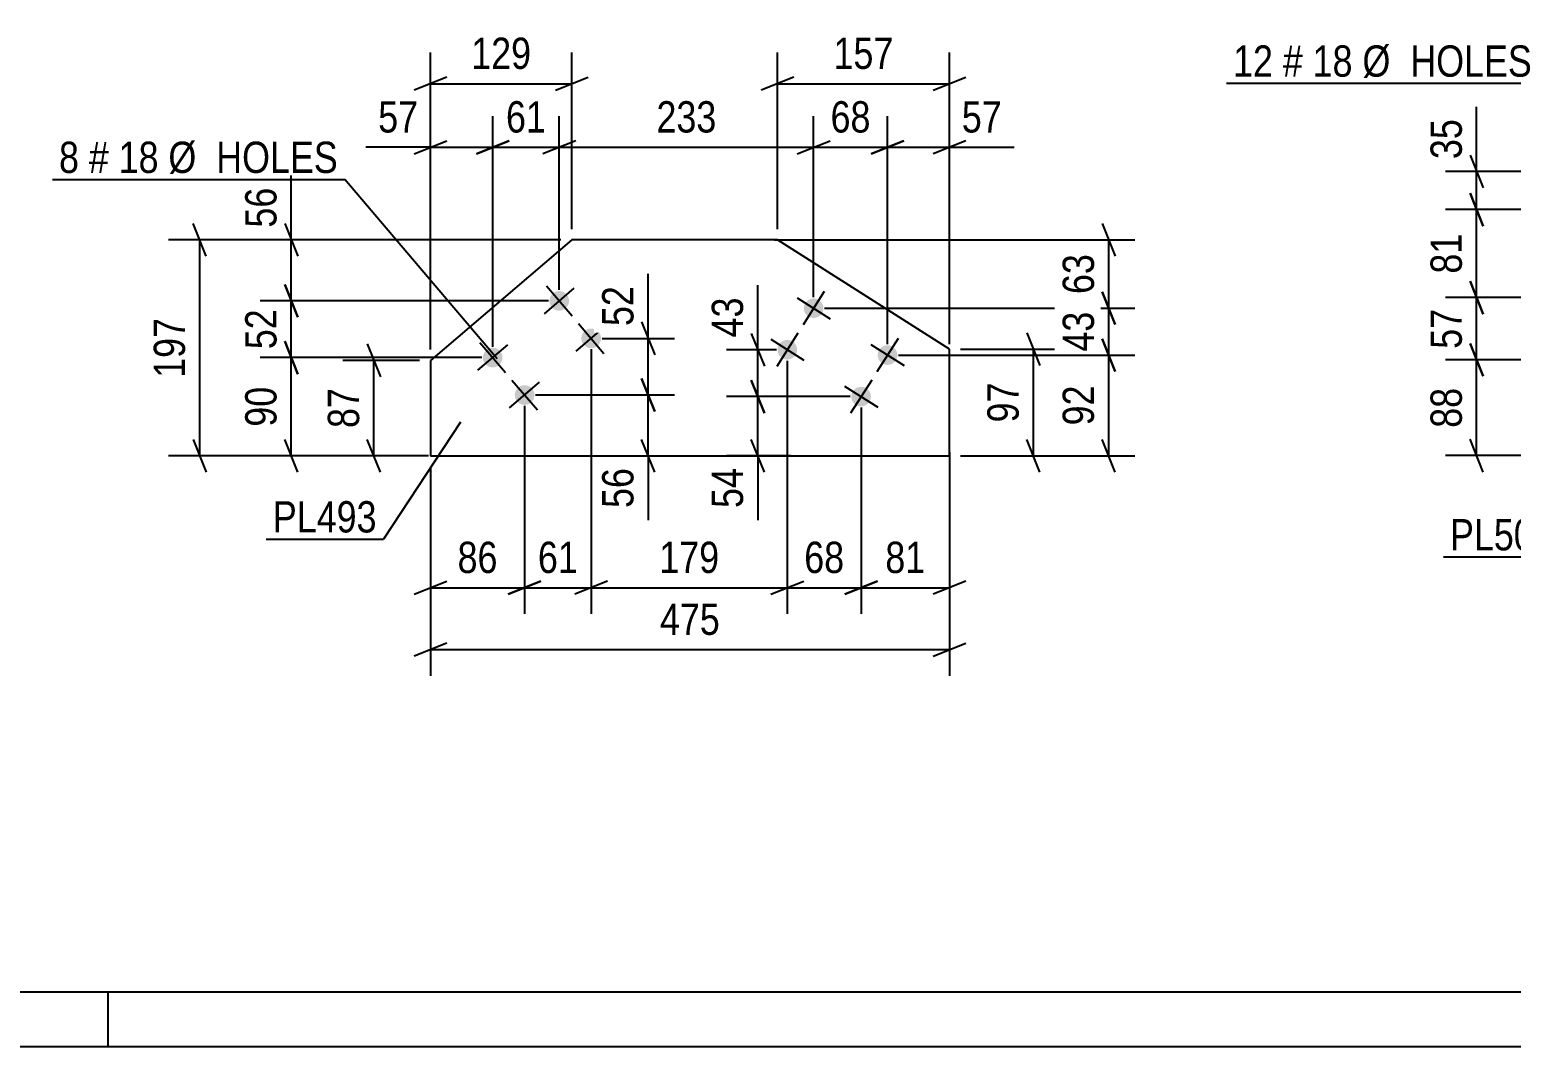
# Model space of a CAD drawing. Header units: millimetres. Extents: x 0 to 1189, y 0 to 841.
# Drawn here: x 131.8 to 267.4, y 0 to 93 of the extents above; entities that cross this region are included whole.
import ezdxf

# ---------------------------------------------------------------- set-up
doc = ezdxf.new("R2010")
doc.units = ezdxf.units.MM
doc.styles.add('Arial Narrow', font='ARIALN.TTF', dxfattribs={"height": 0.2})

# ---------------------------------------------------------------- blocks, each defined once
blk = doc.blocks.new('Unknown-570385304-1115')
at = {"color": 5, "linetype": 'Continuous'}
for p, q in [((5, 5), (1184, 5)), ((139, 0), (139, 5)), ((0, 0), (1189, 0))]:
    blk.add_line(p, q, dxfattribs=at)
blk = doc.blocks.new('Part-570385304-39594 - 39593')
at = {"color": 2, "linetype": 'Continuous'}
for p, q in [((181.44, 73.8), (168.5, 62.78)), ((200.25, 73.8), (181.44, 73.8)), ((215.99, 63.8), (200.25, 73.8)), ((215.99, 54.05), (215.99, 63.8)), ((168.5, 62.78), (168.5, 54.05)), ((168.5, 54.05), (215.99, 54.05))]:
    blk.add_line(p, q, dxfattribs=at)
blk = doc.blocks.new('Bolt-570385304-39595 - 39593')
at = {"linetype": 'Continuous'}
for points in [[(204.32, 67.07, -1), (202.8, 68.03, -1)], [(201.91, 63.27, -1), (200.39, 64.23, -1)], [(211.08, 62.78, -1), (209.56, 63.74, -1)], [(208.66, 58.98, -1), (207.14, 59.94, -1)]]:
    blk.add_hatch(color=1, dxfattribs=at).paths.add_polyline_path(points)
at = {"color": 1, "linetype": 'Continuous'}
for p, q in [((202.04, 68.51), (205.08, 66.58)), ((204.53, 69.07), (202.6, 66.03)), ((202.12, 65.27), (200.18, 62.23)), ((199.63, 64.72), (202.67, 62.79)), ((208.8, 64.23), (211.84, 62.3)), ((211.28, 64.78), (209.35, 61.74)), ((206.38, 60.43), (209.42, 58.5)), ((208.87, 60.98), (206.94, 57.94))]:
    blk.add_line(p, q, dxfattribs=at)
blk = doc.blocks.new('Bolt-570385304-39596 - 39593')
at = {"linetype": 'Continuous'}
for points in [[(180.97, 68.8, -1), (179.6, 67.64, -1)], [(183.89, 65.38, -1), (182.52, 64.21, -1)], [(174.88, 63.62, -1), (173.51, 62.45, -1)], [(177.8, 60.19, -1), (176.43, 59.02, -1)]]:
    blk.add_hatch(color=1, dxfattribs=at).paths.add_polyline_path(points)
at = {"color": 1, "linetype": 'Continuous'}
for p, q in [((178.92, 67.05), (181.66, 69.39)), ((179.12, 69.59), (181.45, 66.85)), ((181.83, 63.63), (184.58, 65.96)), ((182.04, 66.16), (184.37, 63.42)), ((172.83, 61.87), (175.57, 64.2)), ((173.03, 64.4), (175.36, 61.66)), ((175.74, 58.44), (178.48, 60.77)), ((175.95, 60.98), (178.28, 58.24))]:
    blk.add_line(p, q, dxfattribs=at)
blk = doc.blocks.new('StraightDimension-570385304-40114 - 39593')
at = {"color": 7, "linetype": 'Continuous'}
for p, q in [((147.99, 72.3), (146.79, 75.3)), ((180.44, 73.8), (144.54, 73.8)), ((147.39, 54.05), (147.39, 73.8)), ((146.79, 55.55), (147.99, 52.55)), ((167.5, 54.05), (144.54, 54.05))]:
    blk.add_line(p, q, dxfattribs=at)
at = {"color": 0}
blk.add_wipeout([(146.64, 67.27), (142.44, 67.27), (142.44, 60.58), (146.64, 60.58)], dxfattribs=at)
at = {"color": 3, "style": 'Arial Narrow'}
blk.add_text('197', height=2.863, rotation=90.0002, dxfattribs=at).set_placement((146.04, 61.18))
blk = doc.blocks.new('StraightDimension-570385304-40010 - 39593')
at = {"color": 7, "linetype": 'Continuous'}
for p, q in [((200.25, 74.8), (200.25, 90.95)), ((215.99, 64.8), (215.99, 90.95)), ((201.75, 88.7), (198.75, 87.5)), ((214.49, 87.5), (217.49, 88.7)), ((200.25, 88.1), (215.99, 88.1))]:
    blk.add_line(p, q, dxfattribs=at)
at = {"color": 0}
blk.add_wipeout([(211.46, 88.85), (211.46, 93.05), (204.78, 93.05), (204.78, 88.85)], dxfattribs=at)
at = {"color": 3, "style": 'Arial Narrow'}
blk.add_text('157', height=2.863, dxfattribs=at).set_placement((205.38, 89.45))
blk = doc.blocks.new('StraightDimension-570385304-42265 - 39593')
at = {"color": 7, "linetype": 'Continuous'}
for p, q in [((155.16, 69.72), (156.36, 66.72)), ((179.29, 68.22), (152.91, 68.22)), ((155.76, 63.03), (155.76, 68.22)), ((156.36, 61.53), (155.16, 64.53)), ((173.2, 63.03), (152.91, 63.03))]:
    blk.add_line(p, q, dxfattribs=at)
at = {"color": 0}
blk.add_wipeout([(155.01, 68.05), (150.81, 68.05), (150.81, 63.2), (155.01, 63.2)], dxfattribs=at)
at = {"color": 3, "style": 'Arial Narrow'}
blk.add_text('52', height=2.863, rotation=90.0002, dxfattribs=at).set_placement((154.41, 63.8))
blk = doc.blocks.new('StraightDimension-570385304-40014 - 39593')
at = {"color": 7, "linetype": 'Continuous'}
for p, q in [((168.5, 63.78), (168.5, 90.95)), ((181.44, 74.8), (181.44, 90.95)), ((170, 88.7), (167, 87.5)), ((179.94, 87.5), (182.94, 88.7)), ((168.5, 88.1), (181.44, 88.1))]:
    blk.add_line(p, q, dxfattribs=at)
at = {"color": 0}
blk.add_wipeout([(178.31, 88.85), (178.31, 93.05), (171.63, 93.05), (171.63, 88.85)], dxfattribs=at)
at = {"color": 3, "style": 'Arial Narrow'}
blk.add_text('129', height=2.863, dxfattribs=at).set_placement((172.23, 89.45))
blk = doc.blocks.new('StraightDimension-570385304-42328 - 39593')
at = {"color": 7, "linetype": 'Continuous'}
for p, q in [((187.82, 61.11), (189.02, 58.11)), ((178.11, 59.61), (190.82, 59.61)), ((188.42, 54.05), (188.42, 59.61)), ((189.02, 52.55), (187.82, 55.55)), ((184.86, 54.05), (190.82, 54.05)), ((188.42, 54.05), (188.42, 48.15)), ((188.42, 54.05), (188.42, 48.15))]:
    blk.add_line(p, q, dxfattribs=at)
at = {"color": 0}
blk.add_wipeout([(187.67, 53.53), (183.47, 53.53), (183.47, 48.67), (187.67, 48.67)], dxfattribs=at)
at = {"color": 3, "style": 'Arial Narrow'}
blk.add_text('56', height=2.863, rotation=90.0002, dxfattribs=at).set_placement((187.07, 49.27))
blk = doc.blocks.new('StraightDimension-570385304-42264 - 39593')
at = {"color": 7, "linetype": 'Continuous'}
for p, q in [((155.76, 73.8), (155.76, 79.71)), ((155.76, 73.8), (155.76, 79.71)), ((155.16, 75.3), (156.36, 72.3)), ((180.44, 73.8), (152.91, 73.8)), ((155.76, 68.22), (155.76, 73.8)), ((156.36, 66.72), (155.16, 69.72)), ((179.29, 68.22), (152.91, 68.22))]:
    blk.add_line(p, q, dxfattribs=at)
at = {"color": 0}
blk.add_wipeout([(155.01, 79.18), (150.81, 79.18), (150.81, 74.33), (155.01, 74.33)], dxfattribs=at)
at = {"color": 3, "style": 'Arial Narrow'}
blk.add_text('56', height=2.863, rotation=90.0002, dxfattribs=at).set_placement((154.41, 74.93))
blk = doc.blocks.new('StraightDimension-570385304-42330 - 39593')
at = {"color": 7, "linetype": 'Continuous'}
for p, q in [((198.45, 63.75), (198.45, 69.66)), ((198.45, 63.75), (198.45, 69.66)), ((197.85, 65.25), (199.05, 62.25)), ((200.15, 63.75), (195.6, 63.75)), ((198.45, 59.46), (198.45, 63.75)), ((199.05, 57.96), (197.85, 60.96)), ((206.9, 59.46), (195.6, 59.46))]:
    blk.add_line(p, q, dxfattribs=at)
at = {"color": 0}
blk.add_wipeout([(197.7, 69.13), (193.5, 69.13), (193.5, 64.28), (197.7, 64.28)], dxfattribs=at)
at = {"color": 3, "style": 'Arial Narrow'}
blk.add_text('43', height=2.863, rotation=90.0002, dxfattribs=at).set_placement((197.1, 64.88))
blk = doc.blocks.new('StraightDimension-570385304-42266 - 39593')
at = {"color": 7, "linetype": 'Continuous'}
for p, q in [((155.16, 64.53), (156.36, 61.53)), ((173.2, 63.03), (152.91, 63.03)), ((155.76, 54.05), (155.76, 63.03)), ((156.36, 52.55), (155.16, 55.55)), ((167.5, 54.05), (152.91, 54.05))]:
    blk.add_line(p, q, dxfattribs=at)
at = {"color": 0}
blk.add_wipeout([(155.01, 60.97), (150.81, 60.97), (150.81, 56.11), (155.01, 56.11)], dxfattribs=at)
at = {"color": 3, "style": 'Arial Narrow'}
blk.add_text('90', height=2.863, rotation=90.0002, dxfattribs=at).set_placement((154.41, 56.71))
blk = doc.blocks.new('StraightDimension-570385304-42276 - 39593')
at = {"color": 7, "linetype": 'Continuous'}
for p, q in [((162.72, 64.28), (163.92, 61.28)), ((167.5, 62.78), (160.47, 62.78)), ((163.32, 54.05), (163.32, 62.78)), ((163.92, 52.55), (162.72, 55.55)), ((168.32, 54.05), (160.47, 54.05))]:
    blk.add_line(p, q, dxfattribs=at)
at = {"color": 0}
blk.add_wipeout([(162.57, 60.84), (158.37, 60.84), (158.37, 55.99), (162.57, 55.99)], dxfattribs=at)
at = {"color": 3, "style": 'Arial Narrow'}
blk.add_text('87', height=2.863, rotation=90.0002, dxfattribs=at).set_placement((161.97, 56.59))
blk = doc.blocks.new('StraightDimension-570385304-42278 - 39593')
at = {"color": 7, "linetype": 'Continuous'}
for p, q in [((223.07, 65.3), (224.27, 62.3)), ((216.99, 63.8), (226.07, 63.8)), ((223.67, 54.05), (223.67, 63.8)), ((224.27, 52.55), (223.07, 55.55)), ((216.99, 54.05), (226.07, 54.05))]:
    blk.add_line(p, q, dxfattribs=at)
at = {"color": 0}
blk.add_wipeout([(222.92, 61.36), (218.72, 61.36), (218.72, 56.5), (222.92, 56.5)], dxfattribs=at)
at = {"color": 3, "style": 'Arial Narrow'}
blk.add_text('97', height=2.863, rotation=90.0002, dxfattribs=at).set_placement((222.32, 57.1))
blk = doc.blocks.new('StraightDimension-570385304-42284 - 39593')
at = {"color": 7, "linetype": 'Continuous'}
for p, q in [((229.96, 75.3), (231.16, 72.3)), ((199.98, 73.8), (232.96, 73.8)), ((230.56, 67.55), (230.56, 73.8)), ((231.16, 66.05), (229.96, 69.05)), ((204.56, 67.55), (232.96, 67.55))]:
    blk.add_line(p, q, dxfattribs=at)
at = {"color": 0}
blk.add_wipeout([(229.81, 73.1), (225.61, 73.1), (225.61, 68.25), (229.81, 68.25)], dxfattribs=at)
at = {"color": 3, "style": 'Arial Narrow'}
blk.add_text('63', height=2.863, rotation=90.0002, dxfattribs=at).set_placement((229.21, 68.85))
blk = doc.blocks.new('StraightDimension-570385304-42285 - 39593')
at = {"color": 7, "linetype": 'Continuous'}
for p, q in [((229.96, 69.05), (231.16, 66.05)), ((204.56, 67.55), (232.96, 67.55)), ((230.56, 63.26), (230.56, 67.55)), ((231.16, 61.76), (229.96, 64.76)), ((211.32, 63.26), (232.96, 63.26))]:
    blk.add_line(p, q, dxfattribs=at)
at = {"color": 0}
blk.add_wipeout([(229.81, 67.83), (225.61, 67.83), (225.61, 62.98), (229.81, 62.98)], dxfattribs=at)
at = {"color": 3, "style": 'Arial Narrow'}
blk.add_text('43', height=2.863, rotation=90.0002, dxfattribs=at).set_placement((229.21, 63.58))
blk = doc.blocks.new('StraightDimension-570385304-42286 - 39593')
at = {"color": 7, "linetype": 'Continuous'}
for p, q in [((229.96, 64.76), (231.16, 61.76)), ((211.32, 63.26), (232.96, 63.26)), ((230.56, 54.05), (230.56, 63.26)), ((231.16, 52.55), (229.96, 55.55)), ((216.99, 54.05), (232.96, 54.05))]:
    blk.add_line(p, q, dxfattribs=at)
at = {"color": 0}
blk.add_wipeout([(229.81, 61.08), (225.61, 61.08), (225.61, 56.23), (229.81, 56.23)], dxfattribs=at)
at = {"color": 3, "style": 'Arial Narrow'}
blk.add_text('92', height=2.863, rotation=90.0002, dxfattribs=at).set_placement((229.21, 56.83))
blk = doc.blocks.new('StraightDimension-570385304-42296 - 39593')
at = {"color": 7, "linetype": 'Continuous'}
for p, q in [((210.32, 64.26), (210.32, 85.13)), ((215.99, 64.26), (215.99, 85.13)), ((208.82, 81.68), (211.82, 82.88)), ((217.49, 82.88), (214.49, 81.68)), ((210.32, 82.28), (215.99, 82.28)), ((215.99, 82.28), (221.9, 82.28)), ((215.99, 82.28), (221.9, 82.28))]:
    blk.add_line(p, q, dxfattribs=at)
at = {"color": 0}
blk.add_wipeout([(221.37, 83.03), (221.37, 87.23), (216.52, 87.23), (216.52, 83.03)], dxfattribs=at)
at = {"color": 3, "style": 'Arial Narrow'}
blk.add_text('57', height=2.863, dxfattribs=at).set_placement((217.12, 83.63))
blk = doc.blocks.new('StraightDimension-570385304-42297 - 39593')
at = {"color": 7, "linetype": 'Continuous'}
for p, q in [((203.56, 68.55), (203.56, 85.13)), ((210.32, 64.26), (210.32, 85.13)), ((202.06, 81.68), (205.06, 82.88)), ((211.82, 82.88), (208.82, 81.68)), ((203.56, 82.28), (210.32, 82.28))]:
    blk.add_line(p, q, dxfattribs=at)
at = {"color": 0}
blk.add_wipeout([(209.37, 83.03), (209.37, 87.23), (204.51, 87.23), (204.51, 83.03)], dxfattribs=at)
at = {"color": 3, "style": 'Arial Narrow'}
blk.add_text('68', height=2.863, dxfattribs=at).set_placement((205.11, 83.63))
blk = doc.blocks.new('StraightDimension-570385304-42298 - 39593')
at = {"color": 7, "linetype": 'Continuous'}
for p, q in [((180.29, 69.22), (180.29, 85.13)), ((203.56, 68.55), (203.56, 85.13)), ((181.79, 82.88), (178.79, 81.68)), ((202.06, 81.68), (205.06, 82.88)), ((180.29, 82.28), (203.56, 82.28))]:
    blk.add_line(p, q, dxfattribs=at)
at = {"color": 0}
blk.add_wipeout([(195.27, 83.03), (195.27, 87.23), (188.58, 87.23), (188.58, 83.03)], dxfattribs=at)
at = {"color": 3, "style": 'Arial Narrow'}
blk.add_text('233', height=2.863, dxfattribs=at).set_placement((189.18, 83.63))
blk = doc.blocks.new('StraightDimension-570385304-42299 - 39593')
at = {"color": 7, "linetype": 'Continuous'}
for p, q in [((174.2, 64.03), (174.2, 85.13)), ((180.29, 69.22), (180.29, 85.13)), ((172.7, 81.68), (175.7, 82.88)), ((181.79, 82.88), (178.79, 81.68)), ((174.2, 82.28), (180.29, 82.28))]:
    blk.add_line(p, q, dxfattribs=at)
at = {"color": 0}
blk.add_wipeout([(179.67, 83.03), (179.67, 87.23), (174.81, 87.23), (174.81, 83.03)], dxfattribs=at)
at = {"color": 3, "style": 'Arial Narrow'}
blk.add_text('61', height=2.863, dxfattribs=at).set_placement((175.41, 83.63))
blk = doc.blocks.new('StraightDimension-570385304-42300 - 39593')
at = {"color": 7, "linetype": 'Continuous'}
for p, q in [((168.5, 63.78), (168.5, 85.13)), ((174.2, 64.03), (174.2, 85.13)), ((167, 81.68), (170, 82.88)), ((175.7, 82.88), (172.7, 81.68)), ((168.5, 82.28), (162.59, 82.28)), ((168.5, 82.28), (162.59, 82.28)), ((168.5, 82.28), (174.2, 82.28))]:
    blk.add_line(p, q, dxfattribs=at)
at = {"color": 0}
blk.add_wipeout([(167.98, 83.03), (167.98, 87.23), (163.12, 87.23), (163.12, 83.03)], dxfattribs=at)
at = {"color": 3, "style": 'Arial Narrow'}
blk.add_text('57', height=2.863, dxfattribs=at).set_placement((163.72, 83.63))
blk = doc.blocks.new('StraightDimension-570385304-42304 - 39593')
at = {"color": 7, "linetype": 'Continuous'}
for p, q in [((168.5, 53.05), (168.5, 33.91)), ((215.99, 53.05), (215.99, 33.91)), ((170, 36.91), (167, 35.71)), ((214.49, 35.71), (217.49, 36.91)), ((168.5, 36.31), (215.99, 36.31))]:
    blk.add_line(p, q, dxfattribs=at)
at = {"color": 0}
blk.add_wipeout([(195.59, 37.06), (195.59, 41.26), (188.9, 41.26), (188.9, 37.06)], dxfattribs=at)
at = {"color": 3, "style": 'Arial Narrow'}
blk.add_text('475', height=2.863, dxfattribs=at).set_placement((189.5, 37.66))
blk = doc.blocks.new('StraightDimension-570385304-42309 - 39593')
at = {"color": 7, "linetype": 'Continuous'}
for p, q in [((207.9, 58.46), (207.9, 39.57)), ((215.99, 54.37), (215.99, 39.57)), ((206.4, 41.37), (209.4, 42.57)), ((217.49, 42.57), (214.49, 41.37)), ((207.9, 41.97), (215.99, 41.97))]:
    blk.add_line(p, q, dxfattribs=at)
at = {"color": 0}
blk.add_wipeout([(214.37, 42.72), (214.37, 46.92), (209.52, 46.92), (209.52, 42.72)], dxfattribs=at)
at = {"color": 3, "style": 'Arial Narrow'}
blk.add_text('81', height=2.863, dxfattribs=at).set_placement((210.12, 43.32))
blk = doc.blocks.new('StraightDimension-570385304-42310 - 39593')
at = {"color": 7, "linetype": 'Continuous'}
for p, q in [((201.15, 62.75), (201.15, 39.57)), ((207.9, 58.46), (207.9, 39.57)), ((199.65, 41.37), (202.65, 42.57)), ((209.4, 42.57), (206.4, 41.37)), ((201.15, 41.97), (207.9, 41.97))]:
    blk.add_line(p, q, dxfattribs=at)
at = {"color": 0}
blk.add_wipeout([(206.95, 42.72), (206.95, 46.92), (202.1, 46.92), (202.1, 42.72)], dxfattribs=at)
at = {"color": 3, "style": 'Arial Narrow'}
blk.add_text('68', height=2.863, dxfattribs=at).set_placement((202.7, 43.32))
blk = doc.blocks.new('StraightDimension-570385304-42311 - 39593')
at = {"color": 7, "linetype": 'Continuous'}
for p, q in [((183.2, 63.79), (183.2, 39.57)), ((201.15, 62.75), (201.15, 39.57)), ((184.7, 42.57), (181.7, 41.37)), ((199.65, 41.37), (202.65, 42.57)), ((183.2, 41.97), (201.15, 41.97))]:
    blk.add_line(p, q, dxfattribs=at)
at = {"color": 0}
blk.add_wipeout([(195.52, 42.72), (195.52, 46.92), (188.84, 46.92), (188.84, 42.72)], dxfattribs=at)
at = {"color": 3, "style": 'Arial Narrow'}
blk.add_text('179', height=2.863, dxfattribs=at).set_placement((189.44, 43.32))
blk = doc.blocks.new('StraightDimension-570385304-42312 - 39593')
at = {"color": 7, "linetype": 'Continuous'}
for p, q in [((183.2, 63.79), (183.2, 39.57)), ((177.11, 58.61), (177.11, 39.57)), ((175.61, 41.37), (178.61, 42.57)), ((184.7, 42.57), (181.7, 41.37)), ((177.11, 41.97), (183.2, 41.97))]:
    blk.add_line(p, q, dxfattribs=at)
at = {"color": 0}
blk.add_wipeout([(182.59, 42.72), (182.59, 46.92), (177.73, 46.92), (177.73, 42.72)], dxfattribs=at)
at = {"color": 3, "style": 'Arial Narrow'}
blk.add_text('61', height=2.863, dxfattribs=at).set_placement((178.33, 43.32))
blk = doc.blocks.new('StraightDimension-570385304-42313 - 39593')
at = {"color": 7, "linetype": 'Continuous'}
for p, q in [((177.11, 58.61), (177.11, 39.57)), ((168.5, 53.05), (168.5, 39.57)), ((167, 41.37), (170, 42.57)), ((178.61, 42.57), (175.61, 41.37)), ((168.5, 41.97), (177.11, 41.97))]:
    blk.add_line(p, q, dxfattribs=at)
at = {"color": 0}
blk.add_wipeout([(175.23, 42.72), (175.23, 46.92), (170.38, 46.92), (170.38, 42.72)], dxfattribs=at)
at = {"color": 3, "style": 'Arial Narrow'}
blk.add_text('86', height=2.863, dxfattribs=at).set_placement((170.98, 43.32))
blk = doc.blocks.new('StraightDimension-570385304-42327 - 39593')
at = {"color": 7, "linetype": 'Continuous'}
for p, q in [((188.42, 64.79), (188.42, 70.7)), ((188.42, 64.79), (188.42, 70.7)), ((187.82, 66.29), (189.02, 63.29)), ((184.2, 64.79), (190.82, 64.79)), ((188.42, 59.61), (188.42, 64.79)), ((189.02, 58.11), (187.82, 61.11)), ((178.11, 59.61), (190.82, 59.61))]:
    blk.add_line(p, q, dxfattribs=at)
at = {"color": 0}
blk.add_wipeout([(187.67, 70.17), (183.47, 70.17), (183.47, 65.32), (187.67, 65.32)], dxfattribs=at)
at = {"color": 3, "style": 'Arial Narrow'}
blk.add_text('52', height=2.863, rotation=90.0002, dxfattribs=at).set_placement((187.07, 65.92))
blk = doc.blocks.new('StraightDimension-570385304-42331 - 39593')
at = {"color": 7, "linetype": 'Continuous'}
for p, q in [((197.85, 60.96), (199.05, 57.96)), ((206.9, 59.46), (195.6, 59.46)), ((198.45, 54.05), (198.45, 59.46)), ((199.05, 52.55), (197.85, 55.55)), ((201.44, 54.05), (195.6, 54.05)), ((198.45, 54.05), (198.45, 48.15)), ((198.45, 54.05), (198.45, 48.15))]:
    blk.add_line(p, q, dxfattribs=at)
at = {"color": 0}
blk.add_wipeout([(197.7, 53.53), (193.5, 53.53), (193.5, 48.67), (197.7, 48.67)], dxfattribs=at)
at = {"color": 3, "style": 'Arial Narrow'}
blk.add_text('54', height=2.863, rotation=90.0002, dxfattribs=at).set_placement((197.1, 49.27))
blk = doc.blocks.new('StraightDimension-570385304-42422 - 39577')
at = {"color": 7, "linetype": 'Continuous'}
for p, q in [((264.22, 80.07), (264.22, 85.98)), ((264.22, 80.07), (264.22, 85.98)), ((263.62, 81.57), (264.82, 78.57)), ((305.36, 80.07), (261.37, 80.07)), ((264.22, 76.57), (264.22, 80.07)), ((264.82, 75.07), (263.62, 78.07)), ((305.36, 76.57), (261.37, 76.57))]:
    blk.add_line(p, q, dxfattribs=at)
at = {"color": 0}
blk.add_wipeout([(263.47, 85.45), (259.27, 85.45), (259.27, 80.6), (263.47, 80.6)], dxfattribs=at)
at = {"color": 3, "style": 'Arial Narrow'}
blk.add_text('35', height=2.863, rotation=90.0002, dxfattribs=at).set_placement((262.87, 81.2))
blk = doc.blocks.new('StraightDimension-570385304-42423 - 39577')
at = {"color": 7, "linetype": 'Continuous'}
for p, q in [((263.62, 78.07), (264.82, 75.07)), ((305.36, 76.57), (261.37, 76.57)), ((264.22, 68.52), (264.22, 76.57)), ((264.82, 67.02), (263.62, 70.02)), ((288.98, 68.52), (261.37, 68.52))]:
    blk.add_line(p, q, dxfattribs=at)
at = {"color": 0}
blk.add_wipeout([(263.47, 74.97), (259.27, 74.97), (259.27, 70.12), (263.47, 70.12)], dxfattribs=at)
at = {"color": 3, "style": 'Arial Narrow'}
blk.add_text('81', height=2.863, rotation=90.0002, dxfattribs=at).set_placement((262.87, 70.72))
blk = doc.blocks.new('StraightDimension-570385304-42424 - 39577')
at = {"color": 7, "linetype": 'Continuous'}
for p, q in [((263.62, 70.02), (264.82, 67.02)), ((288.98, 68.52), (261.37, 68.52)), ((264.22, 62.82), (264.22, 68.52)), ((264.82, 61.32), (263.62, 64.32)), ((283.36, 62.82), (261.37, 62.82))]:
    blk.add_line(p, q, dxfattribs=at)
at = {"color": 0}
blk.add_wipeout([(263.47, 68.1), (259.27, 68.1), (259.27, 63.24), (263.47, 63.24)], dxfattribs=at)
at = {"color": 3, "style": 'Arial Narrow'}
blk.add_text('57', height=2.863, rotation=90.0002, dxfattribs=at).set_placement((262.87, 63.84))
blk = doc.blocks.new('StraightDimension-570385304-42425 - 39577')
at = {"color": 7, "linetype": 'Continuous'}
for p, q in [((263.62, 64.32), (264.82, 61.32)), ((283.36, 62.82), (261.37, 62.82)), ((264.22, 54.06), (264.22, 62.82)), ((264.82, 52.56), (263.62, 55.56)), ((277.71, 54.06), (261.37, 54.06))]:
    blk.add_line(p, q, dxfattribs=at)
at = {"color": 0}
blk.add_wipeout([(263.47, 60.87), (259.27, 60.87), (259.27, 56.01), (263.47, 56.01)], dxfattribs=at)
at = {"color": 3, "style": 'Arial Narrow'}
blk.add_text('88', height=2.863, rotation=90.0002, dxfattribs=at).set_placement((262.87, 56.61))
blk = doc.blocks.new('MarkSet-570385304-42254 - 39593')
at = {"color": 0}
for points in [[(136.34, 79.93), (136.34, 82.93), (134.51, 82.93), (134.51, 79.93)], [(139.07, 79.93), (139.07, 82.93), (137.24, 82.93), (137.24, 79.93)], [(143.62, 79.93), (143.62, 82.93), (139.97, 82.93), (139.97, 79.93)], [(160.05, 79.93), (160.05, 82.93), (144.52, 82.93), (144.52, 79.93)]]:
    blk.add_wipeout(points, dxfattribs=at)
for points in [[(136.34, 79.93), (136.34, 82.93), (134.51, 82.93), (134.51, 79.93)], [(139.07, 79.93), (139.07, 82.93), (137.24, 82.93), (137.24, 79.93)], [(143.62, 79.93), (143.62, 82.93), (139.97, 82.93), (139.97, 79.93)], [(160.05, 79.93), (160.05, 82.93), (144.52, 82.93), (144.52, 79.93)]]:
    blk.add_wipeout(points, dxfattribs=at)
at = {"color": 7, "linetype": 'Continuous'}
for p in [(133.91, 79.33), (174.6, 62.91)]:
    blk.add_line(p, (160.65, 79.33), dxfattribs=at)
at = {"color": 3, "style": 'Arial Narrow'}
for s, height, p in [('8', 2.86, (134.51, 79.93)), ('#', 2.86, (137.24, 79.93)), ('18', 2.863, (139.97, 79.93)), ('Ø  HOLES', 2.863, (144.52, 79.93))]:
    blk.add_text(s, height=height, dxfattribs=at).set_placement(p)
blk = doc.blocks.new('Mark-570385304-40302 - 39593')
at = {"color": 0}
blk.add_wipeout([(163.59, 47.03), (163.59, 50.03), (154.08, 50.03), (154.08, 47.03)], dxfattribs=at)
blk.add_wipeout([(163.59, 47.03), (163.59, 50.03), (154.08, 50.03), (154.08, 47.03)], dxfattribs=at)
at = {"color": 30, "linetype": 'Continuous'}
for p in [(171.26, 57.12), (153.48, 46.43)]:
    blk.add_line(p, (164.19, 46.43), dxfattribs=at)
at = {"color": 3, "style": 'Arial Narrow'}
blk.add_text('PL493', height=2.863, dxfattribs=at).set_placement((154.08, 47.03))
blk = doc.blocks.new('Mark-570385304-42466 - 39577')
at = {"color": 0}
blk.add_wipeout([(271.3, 45.39), (271.3, 48.39), (261.79, 48.39), (261.79, 45.39)], dxfattribs=at)
blk.add_wipeout([(271.3, 45.39), (271.3, 48.39), (261.79, 48.39), (261.79, 45.39)], dxfattribs=at)
at = {"color": 30, "linetype": 'Continuous'}
for p in [(282.36, 56.1), (261.19, 44.79)]:
    blk.add_line(p, (271.9, 44.79), dxfattribs=at)
at = {"color": 3, "style": 'Arial Narrow'}
blk.add_text('PL501', height=2.863, dxfattribs=at).set_placement((261.79, 45.39))
blk = doc.blocks.new('MarkSet-570385304-42345 - 39577')
at = {"color": 0}
for points in [[(245.59, 88.74), (245.59, 91.74), (241.94, 91.74), (241.94, 88.74)], [(248.32, 88.74), (248.32, 91.74), (246.49, 91.74), (246.49, 88.74)], [(252.88, 88.74), (252.88, 91.74), (249.22, 91.74), (249.22, 88.74)], [(269.3, 88.74), (269.3, 91.74), (253.78, 91.74), (253.78, 88.74)]]:
    blk.add_wipeout(points, dxfattribs=at)
for points in [[(245.59, 88.74), (245.59, 91.74), (241.94, 91.74), (241.94, 88.74)], [(248.32, 88.74), (248.32, 91.74), (246.49, 91.74), (246.49, 88.74)], [(252.88, 88.74), (252.88, 91.74), (249.22, 91.74), (249.22, 88.74)], [(269.3, 88.74), (269.3, 91.74), (253.78, 91.74), (253.78, 88.74)]]:
    blk.add_wipeout(points, dxfattribs=at)
at = {"color": 7, "linetype": 'Continuous'}
for p in [(241.34, 88.14), (289.98, 68.52)]:
    blk.add_line(p, (269.9, 88.14), dxfattribs=at)
at = {"color": 3, "style": 'Arial Narrow'}
for s, height, p in [('12', 2.863, (241.94, 88.74)), ('#', 2.86, (246.49, 88.74)), ('18', 2.863, (249.22, 88.74)), ('Ø  HOLES', 2.863, (253.78, 88.74))]:
    blk.add_text(s, height=height, dxfattribs=at).set_placement(p)

msp = doc.modelspace()

# ---------------------------------------------------------------- block references
for name in ['Unknown-570385304-1115', 'Part-570385304-39594 - 39593', 'Bolt-570385304-39596 - 39593', 'Bolt-570385304-39595 - 39593']:
    msp.add_blockref(name, (0, 0))

# ---------------------------------------------------------------- next in the draw order: block references
for name in ['StraightDimension-570385304-40010 - 39593', 'StraightDimension-570385304-42422 - 39577', 'StraightDimension-570385304-40114 - 39593']:
    msp.add_blockref(name, (0, 0))

# ---------------------------------------------------------------- next in the draw order: block references
for name in ['StraightDimension-570385304-42423 - 39577', 'StraightDimension-570385304-42265 - 39593', 'StraightDimension-570385304-42330 - 39593', 'StraightDimension-570385304-42278 - 39593']:
    msp.add_blockref(name, (0, 0))

# ---------------------------------------------------------------- next in the draw order: block references
for name in ['StraightDimension-570385304-40014 - 39593', 'StraightDimension-570385304-42284 - 39593', 'StraightDimension-570385304-42424 - 39577', 'StraightDimension-570385304-42328 - 39593']:
    msp.add_blockref(name, (0, 0))

# ---------------------------------------------------------------- next in the draw order: block references
for name in ['MarkSet-570385304-42345 - 39577', 'StraightDimension-570385304-42264 - 39593', 'StraightDimension-570385304-42285 - 39593', 'StraightDimension-570385304-42266 - 39593', 'StraightDimension-570385304-42425 - 39577']:
    msp.add_blockref(name, (0, 0))

# ---------------------------------------------------------------- next in the draw order: block references
for name in ['StraightDimension-570385304-42276 - 39593', 'StraightDimension-570385304-42286 - 39593', 'Mark-570385304-42466 - 39577']:
    msp.add_blockref(name, (0, 0))

# ---------------------------------------------------------------- next in the draw order: block references
for name in ['StraightDimension-570385304-42296 - 39593', 'StraightDimension-570385304-42304 - 39593']:
    msp.add_blockref(name, (0, 0))

# ---------------------------------------------------------------- next in the draw order: block references
for name in ['StraightDimension-570385304-42297 - 39593', 'StraightDimension-570385304-42309 - 39593']:
    msp.add_blockref(name, (0, 0))

# ---------------------------------------------------------------- next in the draw order: block references
for name in ['StraightDimension-570385304-42298 - 39593', 'StraightDimension-570385304-42310 - 39593']:
    msp.add_blockref(name, (0, 0))

# ---------------------------------------------------------------- next in the draw order: block references
msp.add_blockref('StraightDimension-570385304-42299 - 39593', (0, 0))

# ---------------------------------------------------------------- next in the draw order: block references
for name in ['StraightDimension-570385304-42300 - 39593', 'StraightDimension-570385304-42311 - 39593']:
    msp.add_blockref(name, (0, 0))

# ---------------------------------------------------------------- next in the draw order: block references
for name in ['MarkSet-570385304-42254 - 39593', 'StraightDimension-570385304-42312 - 39593', 'StraightDimension-570385304-42331 - 39593']:
    msp.add_blockref(name, (0, 0))

# ---------------------------------------------------------------- next in the draw order: block references
msp.add_blockref('StraightDimension-570385304-42313 - 39593', (0, 0))

# ---------------------------------------------------------------- next in the draw order: block references
for name in ['StraightDimension-570385304-42327 - 39593', 'Mark-570385304-40302 - 39593']:
    msp.add_blockref(name, (0, 0))

doc.saveas('drawing.dxf')
